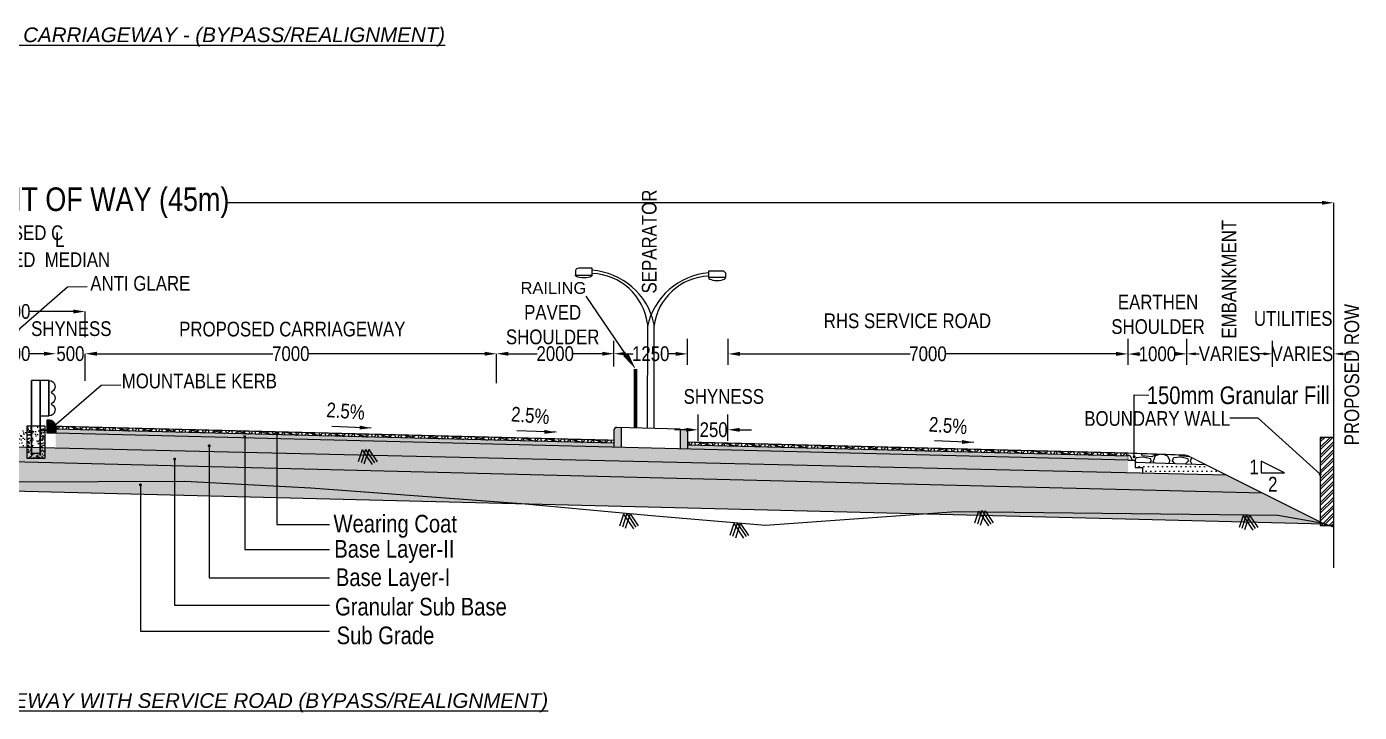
# Model space of a CAD drawing. Header units: millimetres. Extents: x 207528 to 778454, y -364692 to 101323.
# Drawn here: x 524487 to 547167, y 40467 to 52125 of the extents above; entities that cross this region are included whole.
import ezdxf
from ezdxf import colors
from ezdxf.entities.mleader import LeaderData, LeaderLine
from ezdxf.math import Vec2, Vec3

# ---------------------------------------------------------------- set-up
doc = ezdxf.new("R2010")
doc.units = ezdxf.units.MM
doc.linetypes.add('DASHED2', pattern=[0.375, 0.25, -0.125])
for name, color, linetype in [('Dim', 253, 'Continuous'), ('Dimension', 253, 'Continuous'), ('hatch', 253, 'Continuous'), ('NGL', 7, 'DASHED2'), ('Proposed ROW', 241, 'MNEW')]:
    doc.layers.add(name, color=color, linetype=linetype)
doc.styles.add('DIM', font='ARIALN.TTF', dxfattribs={"height": 250})
doc.styles.get("Standard").update_dxf_attribs({"font": 'arial.ttf'})
doc.styles.add('STRIP PLAN STYLE', font='ARIALN.TTF')
doc.linetypes.add('MNEW', pattern='A,26.152623,-1.048632,["PROW",Standard,S=1.75,R=0,X=0,Y=-0.975095],-7.693777,26.152623', length=61.047655)
doc.dimstyles.new('DIM', dxfattribs={"dimtxt": 250, "dimasz": 200, "dimexe": 0.18, "dimexo": 0.0625, "dimgap": 0.09, "dimtad": 0, "dimtih": 1, "dimtoh": 1, "dimdec": 0, "dimzin": 0, "dimdsep": 46, "dimtxsty": 'DIM', "dimcen": 0.09, "dimclrd": 256, "dimclrt": 7, "dimadec": 0, "dimazin": 0, "dimtfac": 1, "dimtdec": 0, "dimtofl": 0, "dimtmove": 0, "dimatfit": 3, "dimfxl": 1, "dimtolj": 1, "dimtzin": 0, "dimarcsym": 0})
doc.dimstyles.new('new', dxfattribs={"dimtxt": 150, "dimasz": 150, "dimexe": 100, "dimexo": 0.1, "dimgap": 0.09, "dimtad": 0, "dimtih": 1, "dimtoh": 1, "dimdec": 0, "dimzin": 0, "dimdsep": 46, "dimtxsty": 'DIM', "dimcen": 0.09, "dimclrd": 256, "dimclrt": 252, "dimadec": 0, "dimazin": 0, "dimtfac": 1, "dimtdec": 0, "dimtofl": 0, "dimtmove": 0, "dimatfit": 3, "dimfxl": 1, "dimtolj": 1, "dimtzin": 0, "dimlwd": -1, "dimarcsym": 0})

# ---------------------------------------------------------------- blocks, each defined once
blk = doc.blocks.new('*D350')
at = {"layer": 'Defpoints', "color": 0, "transparency": 16777216}
for p in [(525482, 47282), (522982, 46846), (525482, 46846)]:
    blk.add_point(p, dxfattribs=at)
at = {"layer": 'Dim', "color": 0, "lineweight": -2, "transparency": 16777216}
for p, q in [((522982, 46846), (522982, 47282)), ((525482, 46846), (525482, 47282))]:
    blk.add_line(p, q, dxfattribs=at)
at = {"layer": 'Dim', "lineweight": -2, "transparency": 16777216}
for p, q in [((523182, 47282), (523924, 47282)), ((525282, 47282), (524539, 47282))]:
    blk.add_line(p, q, dxfattribs=at)
at = {"layer": 'Dim', "transparency": 16777216}
for points in [[(523182, 47315), (523182, 47248), (522982, 47282)], [(525282, 47315), (525282, 47248), (525482, 47282)]]:
    blk.add_solid(points, dxfattribs=at)
at = {"layer": 'Dim', "color": 7, "transparency": 16777216, "insert": (524232, 47282), "char_height": 250, "attachment_point": 5, "style": 'DIM'}
blk.add_mtext('\\A1;2500', dxfattribs=at)
blk = doc.blocks.new('*D351')
at = {"layer": 'Defpoints', "color": 0, "transparency": 16777216}
for p in [(546732, 49131), (546732, 47012), (501732, 46892)]:
    blk.add_point(p, dxfattribs=at)
at = {"layer": 'Dim', "color": 0, "lineweight": -2, "transparency": 16777216}
for p, q in [((501732, 46892), (501732, 49131)), ((546732, 47012), (546732, 49131))]:
    blk.add_line(p, q, dxfattribs=at)
at = {"layer": 'Dim', "lineweight": -2, "transparency": 16777216}
for p, q in [((501932, 49131), (520559, 49131)), ((546532, 49131), (527905, 49131))]:
    blk.add_line(p, q, dxfattribs=at)
at = {"layer": 'Dim', "transparency": 16777216}
for points in [[(501932, 49164), (501932, 49098), (501732, 49131)], [(546532, 49164), (546532, 49098), (546732, 49131)]]:
    blk.add_solid(points, dxfattribs=at)
at = {"layer": 'Dim', "color": 7, "transparency": 16777216, "insert": (524232, 49131), "char_height": 400, "attachment_point": 5, "style": 'STRIP PLAN STYLE'}
blk.add_mtext('\\A1;PROPOSED RIGHT OF WAY (45m)', dxfattribs=at)
blk = doc.blocks.new('*D352')
at = {"layer": 'Defpoints', "color": 0, "transparency": 16777216}
for p in [(524982, 46564), (524982, 46378), (525482, 46378)]:
    blk.add_point(p, dxfattribs=at)
at = {"layer": 'Dim', "lineweight": -2, "transparency": 16777216}
for p, q in [((524782, 46564), (524582, 46564)), ((525682, 46564), (525882, 46564))]:
    blk.add_line(p, q, dxfattribs=at)
at = {"layer": 'Dim', "color": 0, "lineweight": -2, "transparency": 16777216}
for p, q in [((524982, 46563), (524982, 46565)), ((525482, 46563), (525482, 46565))]:
    blk.add_line(p, q, dxfattribs=at)
at = {"layer": 'Dim', "transparency": 16777216}
for points in [[(524782, 46598), (524782, 46531), (524982, 46564)], [(525682, 46598), (525682, 46531), (525482, 46564)]]:
    blk.add_solid(points, dxfattribs=at)
at = {"layer": 'Dim', "color": 7, "transparency": 16777216, "insert": (525232, 46564), "char_height": 250, "attachment_point": 5, "style": 'DIM'}
blk.add_mtext('\\A1;500', dxfattribs=at)
blk = doc.blocks.new('*D354')
at = {"layer": 'Defpoints', "color": 0, "transparency": 16777216}
for p in [(523482, 46565), (523482, 46378), (524982, 46378)]:
    blk.add_point(p, dxfattribs=at)
at = {"layer": 'Dim', "color": 0, "lineweight": -2, "transparency": 16777216}
for p, q in [((523482, 46564), (523482, 46565)), ((524982, 46563), (524982, 46565))]:
    blk.add_line(p, q, dxfattribs=at)
at = {"layer": 'Dim', "lineweight": -2, "transparency": 16777216}
for p, q in [((523682, 46565), (523935, 46565)), ((524782, 46565), (524528, 46565))]:
    blk.add_line(p, q, dxfattribs=at)
at = {"layer": 'Dim', "transparency": 16777216}
for points in [[(523682, 46598), (523682, 46532), (523482, 46565)], [(524782, 46598), (524782, 46531), (524982, 46564)]]:
    blk.add_solid(points, dxfattribs=at)
at = {"layer": 'Dim', "color": 7, "transparency": 16777216, "insert": (524232, 46565), "char_height": 250, "attachment_point": 5, "style": 'DIM'}
blk.add_mtext('\\A1;1500', dxfattribs=at)
blk = doc.blocks.new('*D357')
at = {"layer": 'Defpoints', "color": 0, "transparency": 16777216}
for p in [(532482, 46564), (534482, 46565), (534482, 46565)]:
    blk.add_point(p, dxfattribs=at)
at = {"layer": 'Dim', "color": 0, "lineweight": -2, "transparency": 16777216}
for p, q in [((532482, 46564), (532482, 46564)), ((534482, 46565), (534482, 46565))]:
    blk.add_line(p, q, dxfattribs=at)
at = {"layer": 'Dim', "lineweight": -2, "transparency": 16777216}
for p, q in [((532682, 46564), (533174, 46564)), ((534282, 46565), (533789, 46565))]:
    blk.add_line(p, q, dxfattribs=at)
at = {"layer": 'Dim', "transparency": 16777216}
for points in [[(532682, 46597), (532682, 46531), (532482, 46564)], [(534282, 46598), (534282, 46531), (534482, 46565)]]:
    blk.add_solid(points, dxfattribs=at)
at = {"layer": 'Dim', "color": 7, "transparency": 16777216, "insert": (533482, 46564), "char_height": 250, "attachment_point": 5, "style": 'DIM'}
blk.add_mtext('\\A1;2000', dxfattribs=at)
blk = doc.blocks.new('*D358')
at = {"layer": 'Defpoints', "color": 0, "transparency": 16777216}
for p in [(532482, 46564), (525482, 46105), (532482, 46066)]:
    blk.add_point(p, dxfattribs=at)
at = {"layer": 'Dim', "color": 0, "lineweight": -2, "transparency": 16777216}
for p, q in [((525482, 46105), (525482, 46564)), ((532482, 46066), (532482, 46564))]:
    blk.add_line(p, q, dxfattribs=at)
at = {"layer": 'Dim', "lineweight": -2, "transparency": 16777216}
for p, q in [((525682, 46564), (528677, 46564)), ((532282, 46564), (529287, 46564))]:
    blk.add_line(p, q, dxfattribs=at)
at = {"layer": 'Dim', "transparency": 16777216}
for points in [[(525682, 46597), (525682, 46531), (525482, 46564)], [(532282, 46597), (532282, 46531), (532482, 46564)]]:
    blk.add_solid(points, dxfattribs=at)
at = {"layer": 'Dim', "color": 7, "transparency": 16777216, "insert": (528982, 46564), "char_height": 250, "attachment_point": 5, "style": 'DIM'}
blk.add_mtext('\\A1;7000', dxfattribs=at)
blk = doc.blocks.new('*D359')
at = {"layer": 'Defpoints', "color": 0, "transparency": 16777216}
for p in [(545688, 46629), (546732, 46619), (546732, 46562)]:
    blk.add_point(p, dxfattribs=at)
at = {"layer": 'Dimension', "lineweight": -2, "transparency": 16777216}
for p, q in [((545538, 46562), (545388, 46562)), ((546882, 46562), (547032, 46562))]:
    blk.add_line(p, q, dxfattribs=at)
at = {"layer": 'Dimension', "color": 0, "lineweight": -2, "transparency": 16777216}
for p, q in [((545688, 46563), (545688, 46562)), ((546732, 46563), (546732, 46562))]:
    blk.add_line(p, q, dxfattribs=at)
at = {"layer": 'Dimension', "transparency": 16777216}
for points in [[(545538, 46587), (545538, 46537), (545688, 46562)], [(546882, 46587), (546882, 46537), (546732, 46562)]]:
    blk.add_solid(points, dxfattribs=at)
at = {"layer": 'Dimension', "color": 7, "transparency": 16777216, "insert": (546198, 46562), "char_height": 250, "attachment_point": 5, "style": 'DIM'}
blk.add_mtext('\\A1;VARIES', dxfattribs=at)
blk = doc.blocks.new('*D360')
at = {"layer": 'Defpoints', "color": 0, "transparency": 16777216}
for p in [(536425, 46561), (536425, 46528), (543228, 46561)]:
    blk.add_point(p, dxfattribs=at)
at = {"layer": 'Dimension', "color": 0, "lineweight": -2, "transparency": 16777216}
for p, q in [((536425, 46560), (536425, 46561)), ((543228, 46561), (543228, 46561))]:
    blk.add_line(p, q, dxfattribs=at)
at = {"layer": 'Dimension', "lineweight": -2, "transparency": 16777216}
for p, q in [((536625, 46561), (539521, 46561)), ((543028, 46561), (540131, 46561))]:
    blk.add_line(p, q, dxfattribs=at)
at = {"layer": 'Dimension', "transparency": 16777216}
for points in [[(536625, 46595), (536625, 46528), (536425, 46561)], [(543028, 46595), (543028, 46528), (543228, 46561)]]:
    blk.add_solid(points, dxfattribs=at)
at = {"layer": 'Dimension', "color": 7, "transparency": 16777216, "insert": (539826, 46561), "char_height": 250, "attachment_point": 5, "style": 'DIM'}
blk.add_mtext('\\A1;7000', dxfattribs=at)
blk = doc.blocks.new('*D361')
at = {"layer": 'Defpoints', "color": 0, "transparency": 16777216}
for p in [(534482, 46565), (535732, 46561), (535732, 46561)]:
    blk.add_point(p, dxfattribs=at)
at = {"layer": 'Dimension', "color": 0, "lineweight": -2, "transparency": 16777216}
for p, q in [((534482, 46565), (534482, 46564)), ((535732, 46561), (535732, 46561))]:
    blk.add_line(p, q, dxfattribs=at)
at = {"layer": 'Dimension', "lineweight": -2, "transparency": 16777216}
for p, q in [((534682, 46564), (534810, 46564)), ((535532, 46562), (535403, 46562))]:
    blk.add_line(p, q, dxfattribs=at)
at = {"layer": 'Dimension', "transparency": 16777216}
for points in [[(534682, 46597), (534682, 46531), (534482, 46565)], [(535532, 46595), (535532, 46528), (535732, 46561)]]:
    blk.add_solid(points, dxfattribs=at)
at = {"layer": 'Dimension', "color": 7, "transparency": 16777216, "insert": (535107, 46563), "char_height": 250, "attachment_point": 5, "style": 'DIM'}
blk.add_mtext('\\A1;1250', dxfattribs=at)
blk = doc.blocks.new('*D348')
at = {"layer": 'Defpoints', "color": 0, "transparency": 16777216}
for p in [(543231, 46558), (544231, 46562), (544231, 46562)]:
    blk.add_point(p, dxfattribs=at)
at = {"layer": 'Dim', "color": 0, "lineweight": -2, "transparency": 16777216}
for p, q in [((543231, 46558), (543231, 46558)), ((544231, 46562), (544231, 46562))]:
    blk.add_line(p, q, dxfattribs=at)
at = {"layer": 'Dim', "lineweight": -2, "transparency": 16777216}
for p, q in [((543431, 46559), (543435, 46559)), ((544031, 46561), (544027, 46561))]:
    blk.add_line(p, q, dxfattribs=at)
at = {"layer": 'Dim', "transparency": 16777216}
for points in [[(543431, 46592), (543431, 46526), (543231, 46558)], [(544031, 46595), (544031, 46528), (544231, 46562)]]:
    blk.add_solid(points, dxfattribs=at)
at = {"layer": 'Dim', "color": 7, "transparency": 16777216, "insert": (543731, 46560), "char_height": 250, "attachment_point": 5, "style": 'DIM'}
blk.add_mtext('\\A1;1000', dxfattribs=at)
blk = doc.blocks.new('*D364')
at = {"layer": 'Defpoints', "color": 0, "transparency": 16777216}
for p in [(535912, 45271), (535912, 44954), (536423, 44954)]:
    blk.add_point(p, dxfattribs=at)
at = {"layer": 'Dim', "lineweight": -2, "transparency": 16777216}
for p, q in [((535712, 45271), (535512, 45271)), ((536623, 45271), (536823, 45271))]:
    blk.add_line(p, q, dxfattribs=at)
at = {"layer": 'Dim', "color": 0, "lineweight": -2, "transparency": 16777216}
for p, q in [((535912, 45270), (535912, 45271)), ((536423, 45270), (536423, 45271))]:
    blk.add_line(p, q, dxfattribs=at)
at = {"layer": 'Dim', "transparency": 16777216}
for points in [[(535712, 45304), (535712, 45237), (535912, 45271)], [(536623, 45304), (536623, 45237), (536423, 45271)]]:
    blk.add_solid(points, dxfattribs=at)
at = {"layer": 'Dim', "color": 7, "transparency": 16777216, "insert": (536178, 45271), "char_height": 250, "attachment_point": 5, "style": 'DIM'}
blk.add_mtext('\\A1;250', dxfattribs=at)
blk = doc.blocks.new('STREET LIGHT')
for points in [[(1398283, -25379), (1397367, -25386, 0.414214), (1397133, -25624), (1397135, -25861), (1398287, -25851)], [(1406212, -25552), (1407129, -25554, -0.414214), (1407364, -25790), (1407364, -26027), (1406212, -26025)]]:
    blk.add_lwpolyline(points, format="xyb", close=True)
for points in [[(1402038, -29128), (1402033, -36207)], [(1402480, -29151), (1402480, -36207)]]:
    blk.add_lwpolyline(points)
for centre, radius, start, end in [((1397942, -30163), 4650, 12.56953, 85.77023), ((1398142, -29670), 3933, 7.60214, 87.89511), ((1406586, -30335), 4650, 94.61139, 167.81209), ((1406382, -29843), 3933, 92.48651, 172.77948)]:
    blk.add_arc(centre, radius, start, end)
at = {"extrusion": (0, 0, -1)}
blk.add_ellipse((1397711, -25856), major_axis=(576, 5), ratio=0.331897, start_param=0, end_param=3.141593, dxfattribs=at)
blk.add_ellipse((1406788, -26026), major_axis=(-576, 1), ratio=0.331897, start_param=0, end_param=3.141593)
blk = doc.blocks.new('*D383')
at = {"layer": 'Defpoints', "color": 0, "transparency": 16777216}
for p in [(544231, 46562), (545688, 46562), (545688, 46562)]:
    blk.add_point(p, dxfattribs=at)
at = {"layer": 'Dimension', "color": 0, "lineweight": -2, "transparency": 16777216}
for p, q in [((544231, 46562), (544231, 46562)), ((545688, 46562), (545688, 46562))]:
    blk.add_line(p, q, dxfattribs=at)
at = {"layer": 'Dimension', "lineweight": -2, "transparency": 16777216}
for p, q in [((544381, 46562), (544442, 46562)), ((545538, 46562), (545476, 46562))]:
    blk.add_line(p, q, dxfattribs=at)
at = {"layer": 'Dimension', "transparency": 16777216}
for points in [[(544381, 46587), (544381, 46537), (544231, 46562)], [(545538, 46587), (545538, 46537), (545688, 46562)]]:
    blk.add_solid(points, dxfattribs=at)
at = {"layer": 'Dimension', "color": 7, "transparency": 16777216, "insert": (544959, 46562), "char_height": 250, "attachment_point": 5, "style": 'DIM'}
blk.add_mtext('\\A1;VARIES', dxfattribs=at)
blk = doc.blocks.new('thrie pole')
at = {"true_color": 0x939598}
h = blk.add_hatch(dxfattribs=at)
h.set_pattern_fill('AR-CONC', color=252, scale=0.7)
h.paths.add_polyline_path([(1314319, 54509), (1314169, 54509), (1314169, 54977), (1314089, 54977), (1314089, 54429), (1314399, 54429), (1314399, 54977), (1314319, 54977)])
for points in [[(1314019, 55151), (1314019, 55751)], [(1314019, 55351), (1314019, 55751)], [(1314019, 55751), (1314319, 55751)], [(1314024, 55151), (1314024, 55751)], [(1314024, 55351), (1314024, 55751)], [(1314169, 54509), (1314169, 55751)], [(1314174, 54509), (1314174, 55751)], [(1314314, 54509), (1314314, 55751)], [(1314319, 54509), (1314319, 55751)], [(1314169, 55151), (1314019, 55151)], [(1314174, 54509), (1314169, 54509)], [(1314169, 54509), (1314319, 54509)]]:
    blk.add_lwpolyline(points)
blk.add_lwpolyline([(1314399, 54429), (1314089, 54429), (1314089, 54977), (1314399, 54977)], close=True)
for centre, radius, start, end in [((1314019, 55651), 100, 90, 245.38), ((1314019, 55451), 100, 114.62, 245.38), ((1314019, 55251), 100, 114.62, 270), ((1313973, 55551), 10, 294.62, 65.38), ((1313973, 55351), 10, 294.62, 65.38)]:
    blk.add_arc(centre, radius, start, end)

msp = doc.modelspace()

# ---------------------------------------------------------------- hatches: boundary and pattern name
at = {"true_color": 0x939598}
h = msp.add_hatch(color=252, dxfattribs=at)
h.dxf.hatch_style = 1
edge = h.paths.add_edge_path()
edge.add_line((524873.3, 45442.8), (524835.2, 45442.8))
edge.add_line((524835.2, 45442.8), (524835.1, 45212.1))
edge.add_line((524835.1, 45212.1), (524981.7, 45210.9))
edge.add_line((524981.7, 45210.9), (524981.8, 45237.9))
edge.add_line((524981.8, 45237.9), (524981.9, 45237.9))
edge.add_line((524981.9, 45237.9), (524982.3, 45290))
edge.add_line((524982.3, 45290), (524973.1, 45354.3))
edge.add_arc((524853.4, 45319.9), 124.6, 16.03683, 80.82338)
h = msp.add_hatch()
h.set_pattern_fill('AR-SAND', color=45, scale=2.5)
h.set_pattern_definition([(37.5, (90131.92, -22974.85), (-4.000078, 122.35331), [0, -96.52, 0, -107.95, 0, -103.1875]), (7.5, (90131.92, -22974.85), (112.38082, 179.206275), [0, -52.07, 0, -86.995, 0, -33.3375]), (327.5, (90053.82, -22974.85), (197.748093, 0.359296), [0, -31.75, 0, -114.3, 0, -149.225]), (317.5, (90053.82, -22974.85), (190.88911, 55.73233), [0, -15.875, 0, -74.93, 0, -85.725])])
h.paths.add_polyline_path([(523630.2, 45327.5), (524835.1, 45327.5), (524829.5, 44963.2), (524231.6, 44977), (523635.9, 44963.2)])
h = msp.add_hatch()
h.set_pattern_fill('GOST_GLASS', color=41, scale=5)
h.set_pattern_definition([(45, (446383.294, -22299.692), (42.426407, -4e-15), [25, -35]), (45, (446393.9, -22299.692), (42.426407, -4e-15), [10, -50]), (45, (446383.294, -22289.086), (42.426407, -4e-15), [10, -50])])
h.paths.add_polyline_path([(524981.7, 45280.9), (524981.7, 45210.9), (534481.6, 44973.4), (534481.6, 45043.4)])
h = msp.add_hatch(color=256)
h.dxf.hatch_style = 1
h.paths.add_polyline_path([(534481.6, 45262.2, -0.4142136), (534531.6, 45312.2), (534604.9, 45312.2), (534604.9, 44976.5), (534481.6, 44973.4)])
h = msp.add_hatch(color=256)
h.dxf.hatch_style = 1
h.paths.add_polyline_path([(535731.6, 45231, 0.4142136), (535681.6, 45281), (535608.3, 45281), (535608.3, 44945.2), (535731.6, 44942.1)])
h = msp.add_hatch()
h.set_pattern_fill('GOST_GLASS', color=41, scale=5)
h.set_pattern_definition([(45, (185931.983, 0), (42.4264069, 0), [25, -35]), (45, (185942.59, 0), (42.4264069, 0), [10, -50]), (45, (185931.983, 10.607), (42.4264069, 0), [10, -50])])
h.paths.add_polyline_path([(535731.6, 45012.1), (535731.6, 44942.1), (543230.9, 44754.6), (543230.9, 44824.7)])
at = {"layer": 'Dim'}
h = msp.add_hatch(dxfattribs=at)
h.set_pattern_fill('AR-CONC', color=256, scale=3)
h.set_pattern_definition([(50, (446383.3, -22299.7), (546.554, -47.8173), [57.15, -628.65]), (355, (446383.3, -22299.7), (-105.7303, 573.1705), [45.72, -502.9218]), (100.45144, (446428.84, -22303.7), (440.8237, 525.3533), [48.57, -534.2707]), (46.1842, (446383.3, -22147.3), (813.237, -126.127), [85.725, -942.975]), (96.63556, (446451.1, -22157.8), (712.2124, 742.2784), [72.855, -801.407]), (351.18415, (446383.3, -22147.3), (712.2124, 742.2784), [68.58, -754.379]), (21, (446459.5, -22185.4), (454.8432, -306.7956), [57.15, -628.65]), (326, (446459.5, -22185.4), (185.406, 552.564), [45.72, -502.92]), (71.45144, (446497.4, -22210.96), (640.2493, 245.7683), [48.57, -534.2698]), (37.5, (446383.3, -22299.7), (9.2658, 253.66512), [0, -496.824, 0, -510.54, 0, -504.825]), (7.5, (446383.3, -22299.7), (200.459, 300.5417), [0, -291.084, 0, -485.394, 0, -192.405]), (327.5, (446213.37, -22299.7), (406.7718, -17.18623), [0, -190.5, 0, -594.36, 0, -788.67]), (317.5, (446137.17, -22299.7), (444.3875, 76.2795), [0, -247.65, 0, -394.716, 0, -560.07])])
h.paths.add_polyline_path([(524981.7, 45210.9), (524981.7, 44962.1), (543231.6, 44537.6), (543231.6, 44754.6)])
h = msp.add_hatch(dxfattribs=at)
h.set_pattern_fill('ANSI32', scale=10)
h.set_pattern_definition([(45, (185931.98, -11703.46), (-67.35192, 67.35192), []), (45, (185976.88, -11703.46), (-67.35192, 67.35192), [])])
h.paths.add_polyline_path([(546731.6, 43642), (546731.6, 45142), (546501.6, 45142), (546501.6, 43642)])
at = {"layer": 'hatch'}
h = msp.add_hatch(dxfattribs=at)
h.set_pattern_fill('NET3', color=256, scale=30, angle=45)
h.set_pattern_definition([(45, (446383.29, -22299.69), (-67.35192, 67.35192), []), (105, (446383.29, -22299.69), (-92.004435, -24.65251), []), (165, (446383.29, -22299.69), (-24.65251, -92.004435), [])])
h.paths.add_polyline_path([(524981.7, 45330.9), (524981.7, 45280.9), (534481.6, 45043.4), (534481.6, 45093.4)])
h = msp.add_hatch(dxfattribs=at)
h.set_pattern_fill('GRAVEL', color=11, scale=25)
h.set_pattern_definition([(228.012788, (448841.056, -21717.253), (-5080, -5715), [85.4304, -8457.621]), (184.96974, (448783.906, -21780.753), (7619.999997, 635.000036), [146.6012, -14513.5122]), (132.510447, (448637.856, -21793.453), (6350.000003, -6984.999998), [103.3704, -10233.6807]), (267.27369, (448390.206, -21952.203), (635.000001, 12700), [133.501, -13216.6094]), (292.833654, (448383.856, -22085.553), (-3175, 7620), [130.9084, -12959.952]), (357.27369, (448434.656, -22206.203), (-12700, 635.000001), [133.501, -13216.6094]), (37.69424, (448568.006, -22212.553), (-8254.9999996, -6350.0000005), [176.5484, -17478.2788]), (72.255328, (448707.706, -22104.603), (4445.000001, 13969.9999996), [166.68, -16501.3142]), (121.429566, (448758.506, -21945.853), (-5080.000001, 8254.9999996), [133.9532, -13261.3864]), (175.23636, (448688.656, -21831.553), (6985, -635), [152.9283, -7493.4842]), (222.397438, (448536.256, -21818.853), (-7619.9999998, -6985.0000003), [197.7695, -19579.193]), (138.814075, (449018.856, -21958.55), (-4445, 3810), [67.501, -6682.6415]), (171.469234, (448968.056, -21914.103), (8255, -1269.9999986), [128.4205, -12713.6597]), (225, (448841.06, -21895.05), (-9e-14, -635), [89.8023, -808.2233]), (203.19859, (448796.61, -21818.85), (3175, 1270), [48.3603, -4787.6556]), (291.80141, (448752.16, -21837.9), (-635, 1905), [68.3914, -3351.1882]), (30.96376, (448777.56, -21901.4), (1905, 1270), [111.08, -3591.5745]), (161.56505, (448872.8, -21844.25), (1270, -635), [80.3218, -1927.7245]), (16.38954, (448383.856, -21837.903), (6350, 1905), [112.522, -11139.7067]), (70.346176, (448491.806, -21806.153), (-2540, -6985), [94.3997, -9345.554]), (293.19859, (448872.81, -21717.25), (-1270, 3175), [96.72, -4739.296]), (343.61046, (448910.906, -21806.153), (-6350, 1905), [112.522, -11139.7067]), (339.443955, (448383.856, -22231.6), (-3175, 1270), [108.5088, -5316.9336]), (294.77514, (448485.456, -22269.703), (-3175.000004, 6984.999998), [90.918, -9000.8983]), (66.80141, (448879.16, -22352.25), (1270, 3175), [96.72, -4739.296]), (17.354025, (448917.256, -22263.353), (-8255, -2540), [106.4457, -10538.094]), (69.443955, (448568.006, -22352.25), (-1270, -3175), [54.2544, -5371.188]), (101.30993, (448841.06, -22352.25), (-635, 2540), [32.3787, -3205.4987]), (165.96376, (448834.7, -22320.5), (1905, -635), [130.9084, -2487.2636]), (186.009006, (448707.706, -22288.753), (6350, 635), [121.3167, -12010.3412]), (303.69007, (448777.56, -21958.55), (-635, 1270), [91.581, -2197.944]), (353.157227, (448828.356, -22034.753), (10795, -1269.9999994), [159.8892, -15829.0023]), (60.945396, (448987.106, -22053.8), (-2540, -4445), [65.377, -6472.348]), (90, (449018.86, -21996.65), (-635, 635), [38.1, -596.9]), (120.256437, (448695.006, -22269.703), (2540, -4445), [88.2167, -8733.4852]), (48.012787, (448650.556, -22193.503), (5080, 5715), [170.8607, -8372.1905]), (0, (448764.86, -22066.5), (635, 635), [165.1, -469.9]), (325.304846, (448929.956, -22066.503), (6350.000002, -4444.999997), [100.4024, -9939.8292]), (254.0546, (449012.51, -22123.65), (-635, -2540), [92.4573, -4530.4125]), (207.645975, (448987.106, -22212.553), (-12065.0000004, -6349.999999), [150.5363, -14903.116]), (175.426079, (448853.756, -22282.403), (-8255, 635), [159.2574, -15766.4616])])
h.paths.add_polyline_path([(524231.6, 44726.9), (524231.6, 44911.3), (527779.4, 44741.4), (531655.4, 44767.9), (534044.8, 44661.9), (545142.3, 44384), (545521, 44194.7)])
h.paths.add_polyline_path([(524231.6, 44911.3), (524231.6, 44977), (544912.9, 44498.7), (545142.3, 44384), (534044.8, 44661.9), (531655.4, 44767.9), (527779.4, 44741.4)])
h = msp.add_hatch(dxfattribs=at)
h.set_pattern_fill('NET3', color=256, scale=30, angle=45)
h.set_pattern_definition([(45, (185931.98, 0), (-67.35192, 67.35192), []), (105, (185931.98, 0), (-92.004435, -24.652514), []), (165, (185931.98, 0), (-24.652514, -92.004435), [])])
h.paths.add_polyline_path([(535731.6, 45062.2), (535731.6, 45012.1), (543230.9, 44824.7), (543230.9, 44874.7)])
h = msp.add_hatch(dxfattribs=at)
h.set_pattern_fill('DOTS', color=25, scale=50)
h.set_pattern_definition([(0, (448383.856, -22352.25), (39.6875, 79.375), [0, -79.375])])
h.paths.add_polyline_path([(524231.6, 44726.9), (545521, 44194.7), (546574.2, 43668.2), (524231.6, 44226.8)])
h = msp.add_hatch(dxfattribs=at)
h.set_pattern_fill('GRAVEL', color=11, scale=25)
h.set_pattern_definition([(228.012788, (195639.183, -22571.1), (-5080.0000004, -5714.9999996), [85.4304, -8457.6209]), (184.969741, (195582.033, -22634.602), (7619.999997, 635.0000362), [146.6012, -14513.5122]), (132.510447, (195435.983, -22647.302), (6350.0000027, -6984.9999976), [103.3704, -10233.6807]), (267.273689, (195188.333, -22806.052), (635.0000013, 12700), [133.5011, -13216.6094]), (292.833654, (195181.983, -22939.402), (-3175.0000003, 7620), [130.9084, -12959.9519]), (357.273689, (195232.783, -23060.052), (-12700, 635.0000013), [133.5011, -13216.6094]), (37.6942405, (195366.133, -23066.402), (-8254.9999996, -6350.0000005), [176.5484, -17478.2788]), (72.255328, (195505.833, -22958.452), (4445.0000012, 13969.9999996), [166.6799, -16501.3142]), (121.429566, (195556.633, -22799.702), (-5080.0000007, 8254.9999996), [133.9532, -13261.3864]), (175.236358, (195486.783, -22685.4), (6985, -635.000001), [152.9283, -7493.4842]), (222.397438, (195334.383, -22672.702), (-7619.9999998, -6985.0000003), [197.7695, -19579.1931]), (138.814075, (195816.983, -22812.4), (-4445, 3810), [67.5011, -6682.6415]), (171.469234, (195766.183, -22767.952), (8255.0000002, -1269.9999986), [128.4205, -12713.6597]), (225, (195639.2, -22748.9), (-9e-14, -635), [89.8023, -808.2233]), (203.19859, (195594.73, -22672.7), (3175, 1270), [48.3603, -4787.6556]), (291.80141, (195550.28, -22691.75), (-635, 1905), [68.3914, -3351.1882]), (30.963757, (195575.68, -22755.25), (1905, 1270), [111.0799, -3591.5745]), (161.56505, (195670.93, -22698.1), (1270, -635), [80.3218, -1927.7245]), (16.38954, (195181.983, -22691.752), (6350, 1905), [112.522, -11139.7067]), (70.346176, (195289.933, -22660), (-2540, -6985), [94.3997, -9345.5539]), (293.19859, (195670.93, -22571.1), (-1270, 3175), [96.72, -4739.2959]), (343.61046, (195709.033, -22660.002), (-6350, 1904.9999996), [112.522, -11139.7067]), (339.443955, (195181.98, -23085.45), (-3175, 1270), [108.5088, -5316.9336]), (294.77514, (195283.583, -23123.55), (-3175.000004, 6984.9999983), [90.918, -9000.8983]), (66.80141, (195677.28, -23206.1), (1270, 3175), [96.72, -4739.2959]), (17.354025, (195715.383, -23117.202), (-8255, -2540.0000005), [106.4457, -10538.094]), (69.443955, (195366.13, -23206.1), (-1270, -3175), [54.2544, -5371.188]), (101.309932, (195639.18, -23206.1), (-635, 2540), [32.3787, -3205.4987]), (165.963757, (195632.83, -23174.35), (1905, -635), [130.9084, -2487.2636]), (186.009006, (195505.833, -23142.602), (6350, 635.0000003), [121.3167, -12010.3412]), (303.69007, (195575.68, -22812.4), (-635, 1270), [91.581, -2197.9441]), (353.1572266, (195626.483, -22888.602), (10795, -1269.9999994), [159.8892, -15829.0023]), (60.945396, (195785.233, -22907.65), (-2540, -4445), [65.3771, -6472.3481]), (90, (195817, -22850.5), (-635, 635), [38.1, -596.9]), (120.256437, (195493.133, -23123.55), (2539.9999997, -4445), [88.2167, -8733.4852]), (48.012787, (195448.683, -23047.35), (5080.0000004, 5714.9999996), [170.8607, -8372.1905]), (0, (195563, -22920.35), (635, 635), [165.1, -469.9]), (325.304846, (195728.083, -22920.35), (6350.0000024, -4444.9999966), [100.4024, -9939.8292]), (254.054604, (195810.63, -22977.5), (-635, -2540), [92.4573, -4530.4125]), (207.645975, (195785.233, -23066.402), (-12065.0000004, -6349.9999992), [150.5363, -14903.1161]), (175.426079, (195651.883, -23136.252), (-8255, 635), [159.2574, -15766.4616])])
h.paths.add_polyline_path([(544553.5, 44678.3), (544230.6, 44839.7), (543231.6, 44874.7), (543231.1, 44874.7), (543231.1, 44754.5), (543351.7, 44754.5), (543351.7, 44720.4)])
h = msp.add_hatch(dxfattribs=at)
h.set_pattern_fill('DOTS', scale=50)
h.set_pattern_definition([(0, (456383.34, -32106.35), (39.6875, 79.375), [0, -79.375])])
h.paths.add_polyline_path([(544912.9, 44498.7), (544538.4, 44678.8), (543351.7, 44729.2), (543351.7, 44710.8), (543351.7, 44702.8), (543351.7, 44692), (543351.7, 44678.8), (543351.7, 44629.5), (543476.7, 44629.5), (543474.3, 44531.9)])

# ---------------------------------------------------------------- linework, layer by layer
for p, q in [((534481.6, 45262.2), (534481.6, 44973.4)), ((535608.3, 45281), (534531.6, 45312.2)), ((535731.6, 45231), (535731.6, 44942.1))]:
    msp.add_line(p, q)
for points, const_width in [([(534849.4, 45304), (534849.4, 46304)], 60), ([(533230.9, 45124.8), (524981.7, 45331)], 20), ([(534481.6, 45093.4), (524981.7, 45330.9)], 20), ([(543231.6, 44874.7), (535731.6, 45062.2)], 20), ([(543231.6, 44874.7), (544230.6, 44839.7)], 20), ([(543231.1, 44874.6), (543231.1, 44754.5)], 10), ([(544230.6, 44839.7), (546628.7, 43640.9)], 20)]:
    msp.add_lwpolyline(points, dxfattribs=dict(const_width=const_width))
msp.add_lwpolyline([(524835.2, 45442.8), (524873.3, 45442.8, -0.2904632), (524973.1, 45354.3), (524982.3, 45290), (524981.7, 45210.9), (524835.1, 45212.1)], format="xyb", close=True)
for points in [[(534481.6, 45043.4), (524981.7, 45280.9)], [(543231.6, 44754.6), (524981.7, 45210.9)], [(534604.9, 45312.2), (534604.9, 44978.2)], [(535608.3, 45281), (535608.3, 44946.9)], [(544912.9, 44498.7), (524231.6, 44977)], [(543231.6, 44824.6), (535731.6, 45012.1)], [(545521, 44194.7), (524231.6, 44726.9)], [(543231.7, 44754.5), (543351.7, 44754.5)], [(543351.7, 44754.5), (543351.7, 44629.5), (543476.7, 44629.5), (543474.3, 44531.9)], [(543351.7, 44720.4), (544553.5, 44678.3)], [(546574.2, 43668.2), (524231.6, 44226.8)]]:
    msp.add_lwpolyline(points)
for centre, start, end in [((534531.6, 45262.2), 90, 180), ((535681.6, 45231), 0, 90)]:
    msp.add_arc(centre, 50, start, end)
at = {"layer": 'Dim'}
for points in [[(534481.3, 46344.6), (534481.3, 46784.6)], [(535733.7, 46376.1), (535733.7, 46819.4)], [(536427.2, 46376.4), (536427.2, 46819.7)], [(543233.2, 46373.2), (543233.2, 46816.5)], [(544232.8, 46376.8), (544232.8, 46820.1)], [(545688, 46340.2), (545688, 46783.5)], [(546733.7, 46376.9), (546733.7, 46820.2)], [(535912.4, 45085.3), (535912.4, 45528.6)], [(536420.5, 45085.3), (536420.5, 45528.6)], [(530199.3, 44929.2), (530131.3, 44724.6)], [(530254.5, 44936.8), (530178.8, 44708.9)], [(530199.3, 44929.2), (530366.4, 44680.9)], [(530309.4, 44935), (530225.9, 44683.8)], [(530254.5, 44936.8), (530407.9, 44708.8)], [(530309.4, 44935), (530449.1, 44727.4)], [(534646, 43838.1), (534578, 43633.5)], [(534701.2, 43845.6), (534625.5, 43617.7)], [(534646, 43838.1), (534813.1, 43589.7)], [(534756.1, 43843.8), (534672.6, 43592.6)], [(534701.2, 43845.6), (534854.6, 43617.7)], [(534756.1, 43843.8), (534895.8, 43636.2)], [(540686.5, 43888.6), (540618.6, 43684)], [(540741.7, 43896.2), (540666, 43668.2)], [(540686.5, 43888.6), (540853.7, 43640.3)], [(540796.6, 43894.4), (540713.2, 43643.1)], [(540741.7, 43896.2), (540895.2, 43668.2)], [(540796.6, 43894.4), (540936.3, 43686.8)], [(545188, 43814.1), (545120.1, 43609.5)], [(545243.2, 43821.6), (545167.5, 43593.7)], [(545188, 43814.1), (545355.2, 43565.7)], [(545298.1, 43819.8), (545214.7, 43568.6)], [(545243.2, 43821.6), (545396.6, 43593.7)], [(545298.1, 43819.8), (545437.8, 43612.2)], [(536521, 43675.5), (536453, 43470.8)], [(536576.2, 43683), (536500.5, 43455.1)], [(536521, 43675.5), (536688.1, 43427.1)], [(536631.1, 43681.2), (536547.6, 43430)], [(536576.2, 43683), (536729.6, 43455)], [(536631.1, 43681.2), (536770.8, 43473.6)]]:
    msp.add_lwpolyline(points, dxfattribs=at)
at = {"layer": 'Dim', "color": 7}
msp.add_lwpolyline([(546731.6, 43642), (546731.6, 45142), (546501.6, 45142), (546501.6, 43642)], close=True, dxfattribs=at)
at = {"layer": 'Dim'}
msp.add_lwpolyline([(545495.2, 44737.9), (545495.2, 44537.9), (545895.2, 44537.9)], close=True, dxfattribs=at)
at = {"layer": 'Dimension', "linetype": 'Continuous', "ltscale": 10, "flags": 128}
msp.add_lwpolyline([(546731.6, 43616.2), (546556.9, 43676.8), (545782.6, 43815.8), (540303.1, 43875), (537062.7, 43641.5), (535122.8, 43807), (532907.6, 44009.9), (529323.5, 44278.8), (527177.5, 44392.3), (524231.6, 44381.5)], dxfattribs=at)
at = {"layer": 'Proposed ROW', "lineweight": -3, "ltscale": 3, "flags": 128}
msp.add_lwpolyline([(546731.6, 42924.7), (546731.6, 47011.9)], dxfattribs=at)

# ---------------------------------------------------------------- block references
at = {"xscale": 0.25, "yscale": 0.25}
msp.add_blockref('STREET LIGHT', (184541.2, 54364.2), dxfattribs=at)
at = {"xscale": -1}
msp.add_blockref('thrie pole', (1838890.3, -9641.8), dxfattribs=at)

# ---------------------------------------------------------------- texts
at = {"layer": 'Dim', "color": 253, "insert": (535083.2, 48471.6), "char_height": 250, "attachment_point": 5, "rotation": 90, "style": 'DIM'}
msp.add_mtext_dynamic_manual_height_columns('SEPARATOR', width=5325.312, gutter_width=1250, heights=[0], dxfattribs=at)
at = {"layer": 'Dim', "insert": (544948, 47830.8), "char_height": 250, "width": 5325.312, "attachment_point": 5, "rotation": 90, "style": 'DIM'}
msp.add_mtext('\\A1;EMBANKMENT', dxfattribs=at)
at = {"layer": 'Dim', "char_height": 250, "attachment_point": 5, "style": 'DIM'}
for s, insert in [('PROPOSED C', (524154.7, 48619.8)), ('L', (525049.6, 48501.8)), ('PROPOSED  MEDIAN', (524460.4, 48161.3)), ('EARTHEN \\PSHOULDER', (543741.4, 47232.3)), ('PAVED \\PSHOULDER', (533438.9, 47057.3)), ('RHS SERVICE ROAD', (539476, 47122.1)), ('UTILITIES', (546041.6, 47161.5)), ('SHYNESS', (525246.6, 46988.9)), ('PROPOSED CARRIAGEWAY', (529007.5, 46981.6)), ('1', (545374.7, 44640.7)), ('2', (545693.8, 44346))]:
    msp.add_mtext_dynamic_manual_height_columns(s, width=5325.312, gutter_width=1250, heights=[0], dxfattribs=dict(at, insert=insert))
at = {"layer": 'Dim', "char_height": 250, "width": 5325.312, "attachment_point": 5, "style": 'DIM'}
for s, insert in [('ANTI GLARE ', (526421.1, 47758.9)), ('MOUNTABLE KERB ', (527425.8, 46099.1))]:
    msp.add_mtext(s, dxfattribs=dict(at, insert=insert))
at = {"layer": 'Dim', "char_height": 250, "attachment_point": 5, "style": 'DIM'}
for s, insert, rotation in [('PROPOSED ROW', (547040.4, 46208), 90), ('2.5%', (529915.1, 45587), 355.78636), ('2.5%', (533058.8, 45514.1), 355.78636), ('2.5%', (540168.1, 45342.2), 355.78636)]:
    msp.add_mtext_dynamic_manual_height_columns(s, width=5325.312, gutter_width=1250, heights=[0], dxfattribs=dict(at, insert=insert, rotation=rotation))
at = {"layer": 'Dim', "color": 7, "char_height": 250, "attachment_point": 5, "style": 'DIM'}
for s, insert in [('SHYNESS', (536351.4, 45835.5)), ('BOUNDARY WALL', (543726.7, 45461.5))]:
    msp.add_mtext_dynamic_manual_height_columns(s, width=5325.312, gutter_width=1250, heights=[0], dxfattribs=dict(at, insert=insert))
at = {"layer": 'Dimension', "color": 7, "char_height": 300, "attachment_point": 4, "style": 'DIM'}
for s, insert in [('\\A1;150mm Granular Fill', (543549.5, 45856)), ('\\A1;Wearing Coat  ', (529709.2, 43630)), ('\\A1;Base Layer-II', (529722.1, 43201.3)), ('\\A1;Base Layer-I', (529748.8, 42718.4)), ('\\A1;Granular Sub Base ', (529735.4, 42261.6)), ('\\A1;Sub Grade', (529762.6, 41773.7))]:
    msp.add_mtext(s, dxfattribs=dict(at, insert=insert))
at = {"layer": 'NGL', "color": 7, "char_height": 250, "width": 47718.433, "attachment_point": 5}
for s, insert in [('{\\fArial|b0|i1|c0|p34;\\LTYPE - B  : TYPICAL CROSS SECTION: 4-LANE CARRIAGEWAY - (BYPASS/REALIGNMENT)}', (524117.4, 51949)), ('{\\fArial|b0|i1|c0|p34;\\LTYPE - C  : TYPICAL CROSS SECTION: 4-LANE CARRIAGEWAY WITH SERVICE ROAD (BYPASS/REALIGNMENT)}', (524106.6, 40629.7))]:
    msp.add_mtext(s, dxfattribs=dict(at, insert=insert))

# ---------------------------------------------------------------- dimensions: what is measured, and where the dimension line sits
at = {"layer": 'Dim'}
dim = msp.add_linear_dim(base=(546731.6, 49131), p1=(501731.6, 46892.3), p2=(546731.6, 47011.9), text='PROPOSED RIGHT OF WAY (45m)', dimstyle='DIM', override={"dimtxt": 400, "dimtxsty": 'STRIP PLAN STYLE'}, dxfattribs=at)
dim.commit()
dim.dimension.update_dxf_attribs({"geometry": '*D351', "text_midpoint": (524232.2, 49131), "dimtype": 160})
dim = msp.add_linear_dim(base=(525481.6, 47281.5), p1=(522981.6, 46846.2), p2=(525481.6, 46846.2), angle=0, dimstyle='DIM', dxfattribs=at)
dim.commit()
dim.dimension.update_dxf_attribs({"geometry": '*D350', "text_midpoint": (524231.6, 47281.5), "dimtype": 161})
for p1, p2, picture, middle in [((524981.6, 46377.7), (523481.6, 46378.5), '*D354', (524231.7, 46564.8)), ((525481.6, 46377.7), (524981.6, 46377.7), '*D352', (525231.6, 46564.4))]:
    dim = msp.add_aligned_dim(p1=p1, p2=p2, distance=-186.7, dimstyle='DIM', override={"dimfxl": 1.25, "dimfxlon": 1}, dxfattribs=at)
    dim.commit()
    dim.dimension.update_dxf_attribs({"geometry": picture, "text_midpoint": middle})
dim = msp.add_linear_dim(base=(532481.6, 46563.9), p1=(525481.6, 46104.6), p2=(532481.6, 46066.4), angle=180, dimstyle='DIM', dxfattribs=at)
dim.commit()
dim.dimension.update_dxf_attribs({"geometry": '*D358', "text_midpoint": (528981.6, 46563.9)})
for p1, p2, picture, middle in [((532481.6, 46564.1), (534481.6, 46564.7), '*D357', (533481.6, 46564.4)), ((543231.1, 46558.2), (544230.6, 46562), '*D348', (543730.9, 46560.1))]:
    dim = msp.add_aligned_dim(p1=p1, p2=p2, distance=0, dimstyle='DIM', dxfattribs=at)
    dim.commit()
    dim.dimension.update_dxf_attribs({"geometry": picture, "text_midpoint": middle})
dim = msp.add_linear_dim(base=(535912.4, 45270.8), p1=(536422.7, 44953.6), p2=(535912.4, 44953.6), angle=180, text='250', dimstyle='DIM', override={"dimfxl": 1.25, "dimfxlon": 1}, dxfattribs=at)
dim.commit()
dim.dimension.update_dxf_attribs({"geometry": '*D364', "text_midpoint": (536177.8, 45270.8), "dimtype": 161})
at = {"layer": 'Dimension'}
for p1, p2, text, override, picture, middle in [((534481.6, 46564.6), (535731.6, 46561.2), '1250', {"dimfxl": 1.25, "dimfxlon": 1}, '*D361', (535106.6, 46562.9)), ((544230.6, 46561.6), (545688, 46561.8), 'VARIES', {"dimtxt": 200, "dimasz": 150, "dimfxl": 1.25, "dimfxlon": 1}, '*D383', (544959.3, 46561.7))]:
    dim = msp.add_aligned_dim(p1=p1, p2=p2, distance=0, text=text, dimstyle='DIM', override=override, dxfattribs=at)
    dim.commit()
    dim.dimension.update_dxf_attribs({"geometry": picture, "text_midpoint": middle})
dim = msp.add_linear_dim(base=(536425.1, 46561.2), p1=(543227.6, 46561.2), p2=(536425.1, 46528.3), angle=180, text='7000', dimstyle='DIM', override={"dimfxl": 1.25, "dimfxlon": 1}, dxfattribs=at)
dim.commit()
dim.dimension.update_dxf_attribs({"geometry": '*D360', "text_midpoint": (539826.3, 46561.2)})
dim = msp.add_linear_dim(base=(546731.6, 46562), p1=(545688, 46629.2), p2=(546731.6, 46619.4), angle=180, text='VARIES', dimstyle='DIM', override={"dimtxt": 200, "dimasz": 150, "dimfxl": 1.25, "dimfxlon": 1}, dxfattribs=at)
dim.commit()
dim.dimension.update_dxf_attribs({"geometry": '*D359', "text_midpoint": (546198.4, 46562), "dimtype": 160})

# ---------------------------------------------------------------- leaders
at = {"layer": 'Dim'}
for points in [[(530352.3, 45300.9), (529682.8, 45327)], [(533496, 45228), (532826.5, 45254.1)], [(540605.3, 45056.1), (539935.7, 45082.2)]]:
    msp.add_leader(points, dimstyle='DIM', dxfattribs=at)
ml = msp.add_multileader_mtext('Standard', dxfattribs=at)
ml.set_content('RAILING', color=256)
ml.set_leader_properties()
ml.build(insert=Vec2(0, 0))
ml.multileader.update_dxf_attribs({"text_right_attachment_type": 6, "dogleg_length": 0.36, "arrow_head_size": 300})
ctx = ml.context
ctx.base_point, ctx.char_height, ctx.arrow_head_size, ctx.landing_gap_size, ctx.plane_origin = Vec3(532931.8, 47680.4), 200, 300, 0.09, Vec3(534827.6, 46459.3)
ctx.right_attachment, ctx.text_align_type = 6, 2
notes = []
notes.append((ctx, [(0, (1, 1, 0), (534010.8, 47542.1), (-1, 0), 0.36, [(0, [(534849.4, 46304)], 0, [])])]))
ctx.mtext.insert, ctx.mtext.width, ctx.mtext.alignment, ctx.mtext.flow_direction = Vec3(534010.4, 47782.1), 1.491, 3, 5
at = {"layer": 'Dimension'}
for points, override in [([(524343.3, 46968.8), (525183.1, 47700.5), (525518.1, 47705.5)], {"dimasz": 50, "dimldrblk": 'Dot'}), ([(524912.2, 45296.9), (525752, 46028.6), (526087, 46033.7)], {"dimasz": 50, "dimldrblk": 'Dot'}), ([(543334.5, 44811), (543334.5, 45863.5), (543584.6, 45860.7)], {"dimasz": 50, "dimclrd": 256, "dimldrblk": 'Dot'}), ([(546501.6, 44514.1), (545446.3, 45467.8), (544964.8, 45467.8)], {"dimasz": 50, "dimclrd": 256, "dimldrblk": 'Dot'}), ([(528197.5, 45154.4), (528197.5, 43234.6), (529640.1, 43234.6)], {"dimasz": 50, "dimclrd": 256, "dimldrblk": 'Dot'}), ([(528745.5, 45212.8), (528745.5, 43663), (529640.1, 43663)], {"dimasz": 50, "dimclrd": 256, "dimldrblk": 'Dot'}), ([(527594.3, 44998.1), (527594.3, 42753.5), (529640.1, 42753.5)], {"dimasz": 50, "dimclrd": 256, "dimldrblk": 'Dot'}), ([(527005.2, 44772.9), (527005.2, 42290.7), (529640.1, 42290.7)], {"dimasz": 50, "dimclrd": 256, "dimldrblk": 'Dot'}), ([(526423.1, 44334.3), (526423.1, 41848.7), (529640.1, 41848.7)], {"dimasz": 50, "dimclrd": 256, "dimldrblk": 'Dot'})]:
    msp.add_leader(points, dimstyle='new', override=override, dxfattribs=at)
for ctx, leaders in notes:
    for number, flags, end, landing, length, lines in leaders:
        leader = LeaderData()
        leader.index, (leader.has_last_leader_line, leader.has_dogleg_vector, leader.attachment_direction) = number, flags
        leader.last_leader_point, leader.dogleg_vector, leader.dogleg_length = Vec3(end), Vec3(landing), length
        for number, points, colour, breaks in lines:
            line = LeaderLine()
            line.index, line.vertices, line.color, line.breaks = number, Vec3.list(points), colors.encode_raw_color(colour), breaks
            leader.lines.append(line)
        ctx.leaders.append(leader)

doc.saveas('drawing.dxf')
